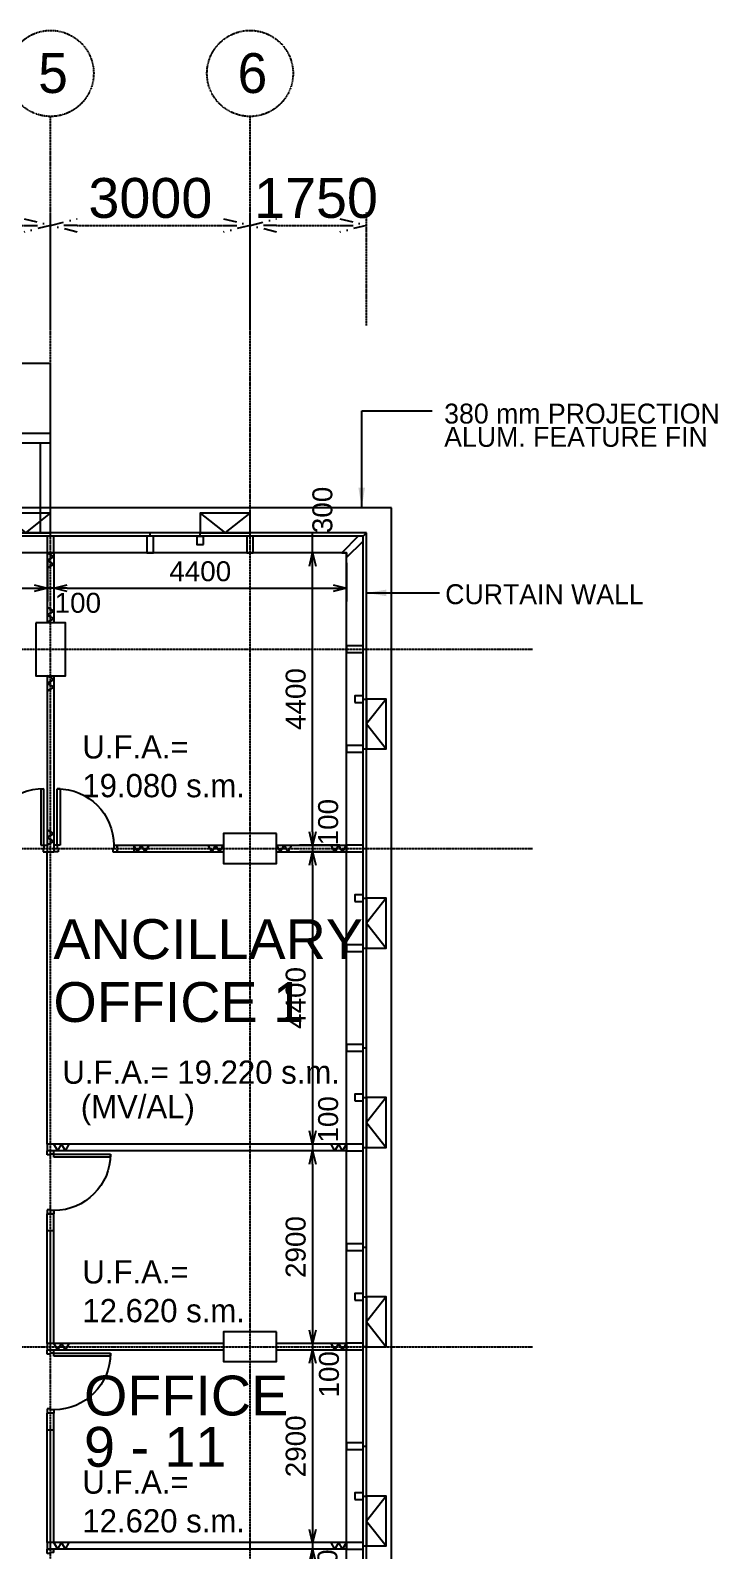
# Model space of a CAD drawing. Header units: millimetres. Extents: x 493 to 50177, y 313 to 55316.
# Drawn here: x 37985 to 48323, y 29615 to 52502 of the extents above; entities that cross this region are included whole.
import ezdxf

# ---------------------------------------------------------------- set-up
doc = ezdxf.new("R2010")
doc.units = ezdxf.units.MM
doc.linetypes.add('DASHDOT', pattern=[1, 0.5, -0.25, 0, -0.25])
doc.layers.get('0').update_dxf_attribs({"color": 8})
doc.layers.get('Defpoints').update_dxf_attribs({"color": 8})
for name, color, linetype in [('DLN020__', 8, 'DASHDOT'), ('DLN030', 8, 'Continuous'), ('DLN040__', 8, 'Continuous'), ('DLN041_1', 8, 'Continuous'), ('DLN061__1', 8, 'Continuous'), ('DLN210__', 8, 'Continuous'), ('DLN220__', 8, 'Continuous'), ('DLN280__', 8, 'Continuous'), ('DLN314__', 8, 'Continuous'), ('DLN324__', 8, 'Continuous'), ('DLN325__', 8, 'Continuous'), ('FITDOOR', 8, 'Continuous')]:
    doc.layers.add(name, color=color, linetype=linetype)
doc.styles.add('SWIS721LT450', font='swissl.ttf')
doc.styles.add('SWIS721LT750', font='swissl.ttf')
doc.styles.add('test_IAS_STRUCTURE$0$A_IAS_GRID$0$Standard', font='txt')
doc.dimstyles.new('INTDIM', dxfattribs={"dimscale": 200, "dimtxt": 2.25, "dimasz": 1.5, "dimexe": 1, "dimexo": 0, "dimgap": 1, "dimtad": 1, "dimdec": 0, "dimrnd": 1, "dimzin": 1, "dimdsep": 46, "dimtxsty": 'SWIS721LT450', "dimcen": 1, "dimclrd": 256, "dimclre": 256, "dimclrt": 256, "dimaunit": 1, "dimadec": 3, "dimazin": 0, "dimtfac": 1, "dimtdec": 0, "dimtix": 1, "dimtmove": 2, "dimatfit": 0, "dimfxl": 1, "dimtolj": 1, "dimtzin": 0, "dimarcsym": 0})

# ---------------------------------------------------------------- blocks, each defined once
blk = doc.blocks.new('DIMARR')
for p, q in [((-1, 0.25), (0, 0)), ((-1, 0), (0, 0)), ((0, 0), (-1, -0.25))]:
    blk.add_line(p, q)
blk = doc.blocks.new('*D233')
at = {"layer": 'Defpoints', "color": 0, "transparency": 16777216}
for p in [(38289, 49566), (29289, 47858), (38289, 47858)]:
    blk.add_point(p, dxfattribs=at)
at = {"layer": 'DLN020__', "lineweight": -2, "transparency": 16777216}
for p, q in [((29289, 48058), (29289, 49766)), ((38289, 48058), (38289, 49766)), ((29689, 49566), (37889, 49566))]:
    blk.add_line(p, q, dxfattribs=at)
at = {"layer": 'DLN020__', "lineweight": -2, "transparency": 16777216, "xscale": 400, "yscale": 400, "zscale": 400, "rotation": 180}
blk.add_blockref('DIMARR', (29289, 49566), dxfattribs=at)
at = {"layer": 'DLN020__', "lineweight": -2, "transparency": 16777216, "xscale": 400, "yscale": 400, "zscale": 400}
blk.add_blockref('DIMARR', (38289, 49566), dxfattribs=at)
at = {"layer": 'DLN020__', "transparency": 16777216, "insert": (33789, 49975), "char_height": 600, "attachment_point": 5, "style": 'SWIS721LT450'}
blk.add_mtext('\\A1;9000', dxfattribs=at)
blk = doc.blocks.new('*D234')
at = {"layer": 'Defpoints', "color": 0, "transparency": 16777216}
for p in [(41289, 49566), (38289, 47858), (41289, 47858)]:
    blk.add_point(p, dxfattribs=at)
at = {"layer": 'DLN020__', "lineweight": -2, "transparency": 16777216}
for p, q in [((38289, 48058), (38289, 49766)), ((41289, 48058), (41289, 49766)), ((38689, 49566), (40889, 49566))]:
    blk.add_line(p, q, dxfattribs=at)
at = {"layer": 'DLN020__', "lineweight": -2, "transparency": 16777216, "xscale": 400, "yscale": 400, "zscale": 400, "rotation": 180}
blk.add_blockref('DIMARR', (38289, 49566), dxfattribs=at)
at = {"layer": 'DLN020__', "lineweight": -2, "transparency": 16777216, "xscale": 400, "yscale": 400, "zscale": 400}
blk.add_blockref('DIMARR', (41289, 49566), dxfattribs=at)
at = {"layer": 'DLN020__', "transparency": 16777216, "insert": (39789, 49975), "char_height": 600, "attachment_point": 5, "style": 'SWIS721LT450'}
blk.add_mtext('\\A1;3000', dxfattribs=at)
blk = doc.blocks.new('*D241')
at = {"layer": 'Defpoints', "color": 0, "transparency": 16777216}
for p in [(43039, 49566), (41289, 47858), (43039, 47858)]:
    blk.add_point(p, dxfattribs=at)
at = {"layer": 'DLN020__', "lineweight": -2, "transparency": 16777216}
for p, q in [((41289, 48058), (41289, 49766)), ((43039, 48058), (43039, 49766)), ((41689, 49566), (42639, 49566))]:
    blk.add_line(p, q, dxfattribs=at)
at = {"layer": 'DLN020__', "lineweight": -2, "transparency": 16777216, "xscale": 400, "yscale": 400, "zscale": 400, "rotation": 180}
blk.add_blockref('DIMARR', (41289, 49566), dxfattribs=at)
at = {"layer": 'DLN020__', "lineweight": -2, "transparency": 16777216, "xscale": 400, "yscale": 400, "zscale": 400}
blk.add_blockref('DIMARR', (43039, 49566), dxfattribs=at)
at = {"layer": 'DLN020__', "transparency": 16777216, "insert": (42281, 49975), "char_height": 600, "attachment_point": 5, "style": 'SWIS721LT450'}
blk.add_mtext('\\A1;1750', dxfattribs=at)
blk = doc.blocks.new('DR1CR2')
at = {"layer": 'FITDOOR'}
for p, q in [((-50, 0), (-50, -50)), ((-50, 0), (0, 0)), ((0, 0), (0, -25)), ((-62.5, -50), (-50, -50)), ((-62.5, -50), (-62.5, -100)), ((-62.5, -100), (0, -100)), ((-12, -25), (0, -25)), ((-12, -75), (0, -75)), ((0, -75), (0, -100))]:
    blk.add_line(p, q, dxfattribs=at)
blk = doc.blocks.new('DR1AD')
at = {"layer": 'FITDOOR'}
for p, q in [((-45, 1), (0, 1)), ((-45, 1), (-45, 0)), ((0, 0), (0, 1)), ((-45, 0), (0, 0))]:
    blk.add_line(p, q, dxfattribs=at)
blk = doc.blocks.new('DR1AM')
at = {"layer": 'FITDOOR'}
blk.add_arc((0, 0), 1, 90, 180, dxfattribs=at)
blk = doc.blocks.new('DR1CL2')
at = {"layer": 'FITDOOR'}
for p, q in [((50, 0), (0, 0)), ((0, 0), (0, -25)), ((50, 0), (50, -50)), ((12, -25), (0, -25)), ((0, -75), (0, -100)), ((12, -75), (0, -75)), ((62.5, -100), (0, -100)), ((62.5, -50), (50, -50)), ((62.5, -50), (62.5, -100))]:
    blk.add_line(p, q, dxfattribs=at)
blk = doc.blocks.new('*D269')
at = {"layer": 'Defpoints', "color": 0, "transparency": 16777216}
for p in [(35339, 44685), (38239, 44685), (38239, 44103)]:
    blk.add_point(p, dxfattribs=at)
at = {"layer": 'DLN030', "lineweight": -2, "transparency": 16777216}
for p, q in [((35339, 44485), (35339, 43903)), ((38239, 44485), (38239, 43903)), ((35539, 44103), (38039, 44103))]:
    blk.add_line(p, q, dxfattribs=at)
at = {"layer": 'DLN030', "lineweight": -2, "transparency": 16777216, "xscale": 200, "yscale": 200, "zscale": 200, "rotation": 180}
blk.add_blockref('DIMARR', (35339, 44103), dxfattribs=at)
at = {"layer": 'DLN030', "lineweight": -2, "transparency": 16777216, "xscale": 200, "yscale": 200, "zscale": 200}
blk.add_blockref('DIMARR', (38239, 44103), dxfattribs=at)
at = {"layer": 'DLN030', "transparency": 16777216, "insert": (36789, 44357), "char_height": 300, "attachment_point": 5, "style": 'SWIS721LT450'}
blk.add_mtext('\\A1;2900', dxfattribs=at)
blk = doc.blocks.new('*D270')
at = {"layer": 'Defpoints', "color": 0, "transparency": 16777216}
for p in [(38239, 44685), (38339, 44685), (38239, 44103)]:
    blk.add_point(p, dxfattribs=at)
at = {"layer": 'DLN030', "lineweight": -2, "transparency": 16777216}
for p, q in [((38239, 44485), (38239, 43903)), ((38339, 44485), (38339, 43903)), ((38339, 44103), (38239, 44103))]:
    blk.add_line(p, q, dxfattribs=at)
at = {"layer": 'DLN030', "transparency": 16777216, "insert": (38698, 43882), "char_height": 300, "attachment_point": 5, "style": 'SWIS721LT450'}
blk.add_mtext('\\A1;100', dxfattribs=at)
blk = doc.blocks.new('*D271')
at = {"layer": 'Defpoints', "color": 0, "transparency": 16777216}
for p in [(38339, 44685), (42739, 44685), (42739, 44103)]:
    blk.add_point(p, dxfattribs=at)
at = {"layer": 'DLN030', "lineweight": -2, "transparency": 16777216}
for p, q in [((38339, 44485), (38339, 43903)), ((42739, 44485), (42739, 43903)), ((38539, 44103), (42539, 44103))]:
    blk.add_line(p, q, dxfattribs=at)
at = {"layer": 'DLN030', "lineweight": -2, "transparency": 16777216, "xscale": 200, "yscale": 200, "zscale": 200, "rotation": 180}
blk.add_blockref('DIMARR', (38339, 44103), dxfattribs=at)
at = {"layer": 'DLN030', "lineweight": -2, "transparency": 16777216, "xscale": 200, "yscale": 200, "zscale": 200}
blk.add_blockref('DIMARR', (42739, 44103), dxfattribs=at)
at = {"layer": 'DLN030', "transparency": 16777216, "insert": (40539, 44357), "char_height": 300, "attachment_point": 5, "style": 'SWIS721LT450'}
blk.add_mtext('\\A1;4400', dxfattribs=at)
blk = doc.blocks.new('*D272')
at = {"layer": 'Defpoints', "color": 0, "transparency": 16777216}
for p in [(42231, 40135), (42805, 40235), (42805, 40135)]:
    blk.add_point(p, dxfattribs=at)
at = {"layer": 'DLN030', "lineweight": -2, "transparency": 16777216}
for p, q in [((42605, 40235), (42031, 40235)), ((42605, 40135), (42031, 40135)), ((42231, 40235), (42231, 40135))]:
    blk.add_line(p, q, dxfattribs=at)
at = {"layer": 'DLN030', "transparency": 16777216, "insert": (42465, 40582), "char_height": 300, "attachment_point": 5, "rotation": 90, "style": 'SWIS721LT450'}
blk.add_mtext('\\A1;100', dxfattribs=at)
blk = doc.blocks.new('*D273')
at = {"layer": 'Defpoints', "color": 0, "transparency": 16777216}
for p in [(42805, 40135), (42231, 35735), (42805, 35735)]:
    blk.add_point(p, dxfattribs=at)
at = {"layer": 'DLN030', "lineweight": -2, "transparency": 16777216}
for p, q in [((42605, 40135), (42031, 40135)), ((42231, 39935), (42231, 35935)), ((42605, 35735), (42031, 35735))]:
    blk.add_line(p, q, dxfattribs=at)
at = {"layer": 'DLN030', "lineweight": -2, "transparency": 16777216, "xscale": 200, "yscale": 200, "zscale": 200}
for p, rotation in [((42231, 40135), 90), ((42231, 35735), 270)]:
    blk.add_blockref('DIMARR', p, dxfattribs=dict(at, rotation=rotation))
at = {"layer": 'DLN030', "transparency": 16777216, "insert": (41977, 37935), "char_height": 300, "attachment_point": 5, "rotation": 90, "style": 'SWIS721LT450'}
blk.add_mtext('\\A1;4400', dxfattribs=at)
blk = doc.blocks.new('*D274')
at = {"layer": 'Defpoints', "color": 0, "transparency": 16777216}
for p in [(42805, 35735), (42231, 35635), (42805, 35635)]:
    blk.add_point(p, dxfattribs=at)
at = {"layer": 'DLN030', "lineweight": -2, "transparency": 16777216}
for p, q in [((42605, 35735), (42031, 35735)), ((42231, 35735), (42231, 35635)), ((42605, 35635), (42031, 35635))]:
    blk.add_line(p, q, dxfattribs=at)
at = {"layer": 'DLN030', "transparency": 16777216, "insert": (42465, 36107), "char_height": 300, "attachment_point": 5, "rotation": 90, "style": 'SWIS721LT450'}
blk.add_mtext('\\A1;100', dxfattribs=at)
blk = doc.blocks.new('*D275')
at = {"layer": 'Defpoints', "color": 0, "transparency": 16777216}
for p in [(42805, 35635), (42231, 32735), (42805, 32735)]:
    blk.add_point(p, dxfattribs=at)
at = {"layer": 'DLN030', "lineweight": -2, "transparency": 16777216}
for p, q in [((42605, 35635), (42031, 35635)), ((42231, 35435), (42231, 32935)), ((42605, 32735), (42031, 32735))]:
    blk.add_line(p, q, dxfattribs=at)
at = {"layer": 'DLN030', "lineweight": -2, "transparency": 16777216, "xscale": 200, "yscale": 200, "zscale": 200}
for p, rotation in [((42231, 35635), 90), ((42231, 32735), 270)]:
    blk.add_blockref('DIMARR', p, dxfattribs=dict(at, rotation=rotation))
at = {"layer": 'DLN030', "transparency": 16777216, "insert": (41977, 34185), "char_height": 300, "attachment_point": 5, "rotation": 90, "style": 'SWIS721LT450'}
blk.add_mtext('\\A1;2900', dxfattribs=at)
blk = doc.blocks.new('*D276')
at = {"layer": 'Defpoints', "color": 0, "transparency": 16777216}
for p in [(42805, 32735), (42231, 32635), (42805, 32635)]:
    blk.add_point(p, dxfattribs=at)
at = {"layer": 'DLN030', "lineweight": -2, "transparency": 16777216}
for p, q in [((42605, 32735), (42031, 32735)), ((42231, 32735), (42231, 32635)), ((42605, 32635), (42031, 32635))]:
    blk.add_line(p, q, dxfattribs=at)
at = {"layer": 'DLN030', "transparency": 16777216, "insert": (42478, 32269), "char_height": 300, "attachment_point": 5, "rotation": 90, "style": 'SWIS721LT450'}
blk.add_mtext('\\A1;100', dxfattribs=at)
blk = doc.blocks.new('*D277')
at = {"layer": 'Defpoints', "color": 0, "transparency": 16777216}
for p in [(42805, 32635), (42231, 29735), (42805, 29735)]:
    blk.add_point(p, dxfattribs=at)
at = {"layer": 'DLN030', "lineweight": -2, "transparency": 16777216}
for p, q in [((42605, 32635), (42031, 32635)), ((42231, 32435), (42231, 29935)), ((42605, 29735), (42031, 29735))]:
    blk.add_line(p, q, dxfattribs=at)
at = {"layer": 'DLN030', "lineweight": -2, "transparency": 16777216, "xscale": 200, "yscale": 200, "zscale": 200}
for p, rotation in [((42231, 32635), 90), ((42231, 29735), 270)]:
    blk.add_blockref('DIMARR', p, dxfattribs=dict(at, rotation=rotation))
at = {"layer": 'DLN030', "transparency": 16777216, "insert": (41977, 31185), "char_height": 300, "attachment_point": 5, "rotation": 90, "style": 'SWIS721LT450'}
blk.add_mtext('\\A1;2900', dxfattribs=at)
blk = doc.blocks.new('*D278')
at = {"layer": 'Defpoints', "color": 0, "transparency": 16777216}
for p in [(42231, 29635), (42805, 29735), (42805, 29635)]:
    blk.add_point(p, dxfattribs=at)
at = {"layer": 'DLN030', "lineweight": -2, "transparency": 16777216}
for p, q in [((42605, 29735), (42031, 29735)), ((42605, 29635), (42031, 29635)), ((42231, 29735), (42231, 29635))]:
    blk.add_line(p, q, dxfattribs=at)
at = {"layer": 'DLN030', "transparency": 16777216, "insert": (42455, 29284), "char_height": 300, "attachment_point": 5, "rotation": 90, "style": 'SWIS721LT450'}
blk.add_mtext('\\A1;100', dxfattribs=at)
blk = doc.blocks.new('*D279')
at = {"layer": 'Defpoints', "color": 0, "transparency": 16777216}
for p in [(42805, 29635), (42231, 25871), (42805, 25871)]:
    blk.add_point(p, dxfattribs=at)
at = {"layer": 'DLN030', "lineweight": -2, "transparency": 16777216}
for p, q in [((42605, 29635), (42031, 29635)), ((42231, 29435), (42231, 26071)), ((42605, 25871), (42031, 25871))]:
    blk.add_line(p, q, dxfattribs=at)
at = {"layer": 'DLN030', "lineweight": -2, "transparency": 16777216, "xscale": 200, "yscale": 200, "zscale": 200}
for p, rotation in [((42231, 29635), 90), ((42231, 25871), 270)]:
    blk.add_blockref('DIMARR', p, dxfattribs=dict(at, rotation=rotation))
at = {"layer": 'DLN030', "transparency": 16777216, "insert": (41977, 27753), "char_height": 300, "attachment_point": 5, "rotation": 90, "style": 'SWIS721LT450'}
blk.add_mtext('\\A1;3764', dxfattribs=at)
blk = doc.blocks.new('*D320')
at = {"layer": 'Defpoints', "color": 0, "transparency": 16777216}
for p in [(42231, 44635), (42741, 44635), (42839, 40235)]:
    blk.add_point(p, dxfattribs=at)
at = {"layer": 'DLN030', "lineweight": -2, "transparency": 16777216}
for p, q in [((42541, 44635), (42031, 44635)), ((42231, 40435), (42231, 44435)), ((42639, 40235), (42031, 40235))]:
    blk.add_line(p, q, dxfattribs=at)
at = {"layer": 'DLN030', "lineweight": -2, "transparency": 16777216, "xscale": 200, "yscale": 200, "zscale": 200}
for p, rotation in [((42231, 44635), 90), ((42231, 40235), 270)]:
    blk.add_blockref('DIMARR', p, dxfattribs=dict(at, rotation=rotation))
at = {"layer": 'DLN030', "transparency": 16777216, "insert": (41977, 42435), "char_height": 300, "attachment_point": 5, "rotation": 90, "style": 'SWIS721LT450'}
blk.add_mtext('\\A1;4400', dxfattribs=at)
blk = doc.blocks.new('*D321')
at = {"layer": 'Defpoints', "color": 0, "transparency": 16777216}
for p in [(42231, 44935), (42739, 44935), (42739, 44635)]:
    blk.add_point(p, dxfattribs=at)
at = {"layer": 'DLN030', "lineweight": -2, "transparency": 16777216}
for p, q in [((42539, 44935), (42031, 44935)), ((42231, 44635), (42231, 44935)), ((42539, 44635), (42031, 44635))]:
    blk.add_line(p, q, dxfattribs=at)
at = {"layer": 'DLN030', "transparency": 16777216, "insert": (42379, 45282), "char_height": 300, "attachment_point": 5, "rotation": 90, "style": 'SWIS721LT450'}
blk.add_mtext('\\A1;300', dxfattribs=at)
blk = doc.blocks.new('A$C75032E79')
at = {"layer": 'DLN314__', "ltscale": 0.05}
blk.add_lwpolyline([(-750, 0), (0, 0), (0, 300), (-750, 300)], close=True, dxfattribs=at)
blk.add_lwpolyline([(-750, 300), (-375, 0), (0, 300)], dxfattribs=at)
blk = doc.blocks.new('MAGENTA')
at = {"layer": 'DLN314__'}
blk.add_line((-212508, -468222), (-212508, -468172), dxfattribs=at)
blk.add_lwpolyline([(-212458, -468472), (-212458, -468222), (-212558, -468222), (-212558, -468472)], close=True, dxfattribs=at)
blk = doc.blocks.new('MAGETA-2')
at = {"layer": 'DLN314__'}
blk.add_line((-211908, -468637), (-211908, -468587), dxfattribs=at)
blk.add_lwpolyline([(-211858, -468762), (-211858, -468637), (-211958, -468637), (-211958, -468762)], close=True, dxfattribs=at)
blk = doc.blocks.new('MAGENTA-3')
at = {"layer": 'DLN314__'}
blk.add_line((-214208, -468222), (-214258, -468172), dxfattribs=at)
blk.add_lwpolyline([(-213958, -468543), (-213958, -468472), (-213887, -468472), (-214137, -468222), (-214208, -468222), (-214208, -468293)], close=True, dxfattribs=at)
blk = doc.blocks.new('w')
at = {"layer": 'DLN061__1'}
for p, q in [((-380707, -515975), (-380854, -515719)), ((-380707, -515975), (-380559, -515719)), ((-380411, -515975), (-380559, -515719)), ((-380411, -515975), (-380263, -515719))]:
    blk.add_line(p, q, dxfattribs=at)

msp = doc.modelspace()

# ---------------------------------------------------------------- linework, layer by layer
at = {"layer": 'DLN020__'}
for p, q in [((38288.6, 5956.3), (38288.6, 51206.3)), ((41288.6, 5956.3), (41288.6, 51206.3)), ((1788.6, 43185), (45540.1, 43185)), ((1788.6, 40185), (45540.1, 40185)), ((1788.6, 32685), (45540.1, 32685))]:
    msp.add_line(p, q, dxfattribs=at)
for centre in [(38288.6, 51853.9), (41288.6, 51853.9)]:
    msp.add_circle(centre, 647.6, dxfattribs=at)
at = {"layer": 'DLN210__'}
for p, q in [((38288.6, 46435), (26522.8, 46435)), ((38138.6, 44935), (38138.6, 46285))]:
    msp.add_line(p, q, dxfattribs=at)
for points in [[(38288.6, 44935), (38288.6, 47485), (26728.6, 47485)], [(38288.6, 46285), (26493.4, 46285)]]:
    msp.add_lwpolyline(points, dxfattribs=at)
at = {"layer": 'DLN220__'}
for p, q in [((38238.6, 44635), (38238.6, 43585)), ((38338.6, 44635), (38338.6, 43585)), ((38238.6, 42785), (38238.6, 40135)), ((38338.6, 42785), (38338.6, 40135)), ((38238.6, 40135), (38338.6, 40135)), ((38238.6, 40135), (38338.6, 40135)), ((39288.6, 40235), (40888.6, 40235)), ((39288.6, 40235), (39288.6, 40135)), ((39288.6, 40135), (40888.6, 40135)), ((39538.6, 40235), (39538.6, 40135)), ((41688.6, 40235), (42738.6, 40235)), ((41688.6, 40135), (42738.6, 40135)), ((38238.6, 35735), (38238.6, 35635)), ((42738.6, 35735), (38238.6, 35735)), ((42738.6, 35635), (38238.6, 35635)), ((38338.6, 34685), (38238.6, 34685)), ((38338.6, 34685), (38238.6, 34685)), ((38238.6, 34685), (38338.6, 34685)), ((38238.6, 34435), (38238.6, 34685)), ((38238.6, 34685), (38338.6, 34685)), ((38338.6, 34435), (38338.6, 34685)), ((38238.6, 34435), (38338.6, 34435)), ((38238.6, 32735), (38238.6, 32635)), ((40888.6, 32735), (38238.6, 32735)), ((42738.6, 32735), (41688.6, 32735)), ((40888.6, 32635), (38238.6, 32635)), ((42738.6, 32635), (41688.6, 32635)), ((38338.6, 31685), (38238.6, 31685)), ((38338.6, 31685), (38238.6, 31685)), ((38238.6, 31435), (38238.6, 31685)), ((38338.6, 31435), (38338.6, 31685)), ((38238.6, 31435), (38338.6, 31435)), ((38238.6, 29735), (38238.6, 29635)), ((42738.6, 29735), (38238.6, 29735)), ((42738.6, 29635), (38238.6, 29635))]:
    msp.add_line(p, q, dxfattribs=at)
at = {"layer": 'DLN220__', "ltscale": 0.05}
msp.add_line((38238.6, 35735), (38238.6, 40135), dxfattribs=at)
at = {"layer": 'DLN280__'}
for points in [[(38063.6, 43585), (38063.6, 42785), (38513.6, 42785), (38513.6, 43585)], [(41688.6, 40410), (40888.6, 40410), (40888.6, 39960), (41688.6, 39960)], [(41688.6, 32910), (40888.6, 32910), (40888.6, 32460), (41688.6, 32460)]]:
    msp.add_lwpolyline(points, close=True, dxfattribs=at)
at = {"layer": 'DLN314__'}
for p, q in [((43418.6, 45315), (26303.2, 45315)), ((43418.6, 25665.8), (43418.6, 45315)), ((42988.6, 44885), (26218.8, 44885)), ((43038.6, 44935), (26228.6, 44935)), ((42988.6, 25800.7), (42988.6, 44885)), ((43038.6, 25785), (43038.6, 44935)), ((42738.6, 44635), (26169.8, 44635)), ((42738.6, 25879.1), (42738.6, 44635))]:
    msp.add_line(p, q, dxfattribs=at)
at = {"layer": 'DLN324__'}
for p, q in [((38238.6, 32735), (38238.6, 34435)), ((38288.6, 32735), (38288.6, 34435)), ((38338.6, 32735), (38338.6, 34435)), ((38238.6, 29735), (38238.6, 31435)), ((38288.6, 29735), (38288.6, 31435)), ((38338.6, 29735), (38338.6, 31435))]:
    msp.add_line(p, q, dxfattribs=at)

# ---------------------------------------------------------------- block references
at = {"layer": 'DLN061__1', "xscale": 0.390625, "yscale": 0.390625, "zscale": 0.390625, "rotation": 90}
for p in [(-163214.3, 193175.3), (-163214.3, 192356.3), (-163214.3, 191325.3), (-163214.3, 189006.3)]:
    msp.add_blockref('w', p, dxfattribs=at)
at = {"layer": 'DLN061__1', "xscale": 0.390625, "yscale": 0.390625, "zscale": 0.390625}
for p in [(188309.9, 241687.9), (189429, 241687.9), (190459.9, 241687.9), (191279, 241687.9), (187109.9, 237187.9), (191279, 237187.9), (187109.9, 234187.9), (191279, 234187.9), (187109.9, 231187.9), (191279, 231187.9)]:
    msp.add_blockref('w', p, dxfattribs=at)
at = {"layer": 'DLN314__', "ltscale": 0.05}
for p in [(38288.6, 44935), (41288.6, 44935)]:
    msp.add_blockref('A$C75032E79', p, dxfattribs=at)
at = {"layer": 'DLN314__'}
for name, p in [('MAGENTA', (250796.2, 513107)), ('MAGENTA', (252296.2, 513107)), ('MAGETA-2', (252446.4, 513521.8)), ('MAGENTA', (253796.2, 513107))]:
    msp.add_blockref(name, p, dxfattribs=at)
for name, p, rotation in [('MAGENTA-3', (511210.6, -169322.5), 269.9999999518084), ('MAGENTA', (511210.6, -169322.5), 270), ('MAGETA-2', (511625.5, -169472.8), 270), ('MAGENTA', (511210.6, -170822.5), 270), ('MAGENTA', (511210.6, -172322.5), 270), ('MAGETA-2', (511625.5, -172472.8), 270), ('MAGENTA', (511210.6, -173822.5), 270), ('MAGENTA', (511210.6, -175322.5), 270), ('MAGETA-2', (511625.5, -175472.8), 270), ('MAGENTA', (511210.6, -176822.5), 270), ('MAGENTA', (511210.6, -178322.5), 270), ('MAGETA-2', (511625.5, -178472.8), 270), ('MAGENTA', (511210.6, -179822.5), 270), ('MAGENTA', (511210.6, -181322.5), 270), ('MAGETA-2', (511625.5, -181472.8), 270), ('MAGENTA', (511210.6, -182822.5), 270)]:
    msp.add_blockref(name, p, dxfattribs=dict(at, rotation=rotation))
at = {"layer": 'DLN314__', "ltscale": 0.05, "rotation": 270}
for p in [(43038.6, 41685), (43038.6, 38685), (43038.6, 35685), (43038.6, 32685), (43038.6, 29685)]:
    msp.add_blockref('A$C75032E79', p, dxfattribs=at)
at = {"layer": 'DLN325__', "yscale": 850, "zscale": 850}
for p, xscale in [((38188.6, 40235), 850), ((38388.6, 40235), -850)]:
    msp.add_blockref('DR1AM', p, dxfattribs=dict(at, xscale=xscale))
at = {"layer": 'DLN325__', "yscale": 850}
msp.add_blockref('DR1AD', (38188.6, 40235), dxfattribs=at)
at = {"layer": 'DLN325__', "xscale": -1, "yscale": 850}
msp.add_blockref('DR1AD', (38388.6, 40235), dxfattribs=at)
at = {"layer": 'DLN325__'}
msp.add_blockref('DR1CR2', (38238.6, 40235), dxfattribs=at)
at = {"layer": 'DLN325__', "xscale": -1}
for name, p in [('DR1CR2', (38338.6, 40235)), ('DR1CL2', (39288.6, 40235))]:
    msp.add_blockref(name, p, dxfattribs=at)
at = {"layer": 'DLN325__', "xscale": -1, "rotation": 270}
for name, p in [('DR1CR2', (38338.6, 35635)), ('DR1CL2', (38338.6, 34685)), ('DR1CR2', (38338.6, 32635)), ('DR1CL2', (38338.6, 31685)), ('DR1CR2', (38338.6, 29635))]:
    msp.add_blockref(name, p, dxfattribs=at)
at = {"layer": 'DLN325__', "xscale": -1, "yscale": 850, "rotation": 270}
for p in [(38338.6, 35585), (38338.6, 32585)]:
    msp.add_blockref('DR1AD', p, dxfattribs=at)
at = {"layer": 'DLN325__', "xscale": -850, "yscale": 850, "zscale": 850, "rotation": 270.0000000000078}
for p in [(38338.6, 35585), (38338.6, 32585)]:
    msp.add_blockref('DR1AM', p, dxfattribs=at)

# ---------------------------------------------------------------- texts
at = {"layer": 'DLN020__', "char_height": 600, "width": 17069.008, "attachment_point": 1, "style": 'test_IAS_STRUCTURE$0$A_IAS_GRID$0$Standard'}
for s, insert in [('5', (38101.9, 52159.2)), ('6', (41101.9, 52159.2))]:
    msp.add_mtext(s, dxfattribs=dict(at, insert=insert))
at = {"layer": 'DLN040__', "char_height": 300, "width": 4867.131, "attachment_point": 7, "line_spacing_factor": 0.7, "style": 'SWIS721LT750'}
for s, insert in [('{\\fUnivers|b0|i0|c0|p34;380 mm PROJECTION ALUM. FEATURE FIN}', (44209.7, 46228.4)), ('{\\fUnivers|b0|i0|c0|p34;CURTAIN WALL}', (44225, 43859.3))]:
    msp.add_mtext(s, dxfattribs=dict(at, insert=insert))
at = {"layer": 'DLN041_1', "style": 'SWIS721LT750'}
for s, p in [('ANCILLARY', (38330.6, 38521.1)), ('OFFICE 1', (38330.6, 37573.5)), ('OFFICE', (38790.5, 31649.4)), ('9 - 11', (38790.5, 30877.5))]:
    msp.add_text(s, height=600, dxfattribs=at).set_placement(p)
at = {"layer": 'DLN041_1', "char_height": 350, "attachment_point": 7, "style": 'SWIS721LT750'}
for s, insert, width in [('{\\fUnivers|b0|i0|c0|p34;U.F.A.= \\P19.080 s.m.}', (38766, 40951.9), 3069.175), ('{\\fUnivers|b0|i0|c0|p34;U.F.A.= 19.220 s.m.}', (38465.9, 36638.4), 7280.208), ('{\\fUnivers|b0|i0|c0|p34;(MV/AL)}', (38742.3, 36018.9), 9007.441), ('{\\fUnivers|b0|i0|c0|p34;U.F.A.= \\P12.620 s.m.}', (38766, 33047.9), 3069.175), ('{\\fUnivers|b0|i0|c0|p34;U.F.A.= \\P12.620 s.m.}', (38766, 29883.5), 3069.175)]:
    msp.add_mtext(s, dxfattribs=dict(at, insert=insert, width=width))

# ---------------------------------------------------------------- dimensions: what is measured, and where the dimension line sits
at = {"layer": 'DLN020__'}
for base, p1, p2, picture, middle in [((38288.6, 49566.3), (29288.6, 47858.1), (38288.6, 47858.1), '*D233', (33788.6, 49974.6)), ((41288.6, 49566.3), (38288.6, 47858.1), (41288.6, 47858.1), '*D234', (39788.6, 49974.6))]:
    dim = msp.add_linear_dim(base=base, p1=p1, p2=p2, angle=360, dimstyle='INTDIM', override={"dimscale": 1, "dimtxt": 600, "dimasz": 400, "dimexe": 200, "dimexo": 200, "dimgap": 100, "dimrnd": 0, "dimzin": 0, "dimblk": 'DIMARR', "dimcen": 200, "dimclrt": 256}, dxfattribs=at)
    dim.commit()
    dim.dimension.update_dxf_attribs({"geometry": picture, "text_midpoint": middle})
dim = msp.add_linear_dim(base=(43038.6, 49566.3), p1=(41288.6, 47858.1), p2=(43038.6, 47858.1), angle=360, dimstyle='INTDIM', override={"dimscale": 1, "dimtxt": 600, "dimasz": 400, "dimexe": 200, "dimexo": 200, "dimgap": 100, "dimrnd": 0, "dimzin": 0, "dimblk": 'DIMARR', "dimcen": 200, "dimclrt": 256}, dxfattribs=at)
dim.commit()
dim.dimension.update_dxf_attribs({"geometry": '*D241', "text_midpoint": (42281.2, 49974.6), "dimtype": 160})
at = {"layer": 'DLN030'}
for base, p1, p2, angle, picture, middle in [((42231.2, 44935), (42738.6, 44635), (42738.6, 44935), 90, '*D321', (42378.9, 45281.6)), ((38238.6, 44103), (38338.6, 44685), (38238.6, 44685), 180, '*D270', (38697.7, 43882)), ((42231.2, 40135), (42804.5, 40235), (42804.5, 40135), 90, '*D272', (42464.8, 40581.8)), ((42231.2, 35635), (42804.5, 35735), (42804.5, 35635), 90, '*D274', (42464.6, 36107.1)), ((42231.2, 32635), (42804.5, 32735), (42804.5, 32635), 90, '*D276', (42478, 32269)), ((42231.2, 29635), (42804.5, 29735), (42804.5, 29635), 90, '*D278', (42454.9, 29283.8))]:
    dim = msp.add_linear_dim(base=base, p1=p1, p2=p2, angle=angle, dimstyle='INTDIM', override={"dimscale": 1, "dimtxt": 300, "dimasz": 200, "dimexe": 200, "dimexo": 200, "dimgap": 100, "dimrnd": 0, "dimzin": 0, "dimblk": 'DIMARR', "dimcen": 200, "dimclrt": 256}, dxfattribs=at)
    dim.commit()
    dim.dimension.update_dxf_attribs({"geometry": picture, "text_midpoint": middle, "dimtype": 160})
for base, p1, p2, picture, middle in [((38238.6, 44103), (35338.6, 44685), (38238.6, 44685), '*D269', (36788.6, 44357.1)), ((42738.6, 44103), (38338.6, 44685), (42738.6, 44685), '*D271', (40538.6, 44357.1))]:
    dim = msp.add_linear_dim(base=base, p1=p1, p2=p2, dimstyle='INTDIM', override={"dimscale": 1, "dimtxt": 300, "dimasz": 200, "dimexe": 200, "dimexo": 200, "dimgap": 100, "dimrnd": 0, "dimzin": 0, "dimblk": 'DIMARR', "dimcen": 200, "dimclrt": 256}, dxfattribs=at)
    dim.commit()
    dim.dimension.update_dxf_attribs({"geometry": picture, "text_midpoint": middle})
for base, p1, p2, picture, middle in [((42231.2, 44635), (42838.6, 40235), (42740.9, 44635), '*D320', (41977.1, 42435)), ((42231.2, 35735), (42804.5, 40135), (42804.5, 35735), '*D273', (41977.1, 37935)), ((42231.2, 32735), (42804.5, 35635), (42804.5, 32735), '*D275', (41977.1, 34185)), ((42231.2, 29735), (42804.5, 32635), (42804.5, 29735), '*D277', (41977.1, 31185)), ((42231.2, 25871.3), (42804.5, 29635), (42804.5, 25871.3), '*D279', (41977.1, 27753.1))]:
    dim = msp.add_linear_dim(base=base, p1=p1, p2=p2, angle=90, dimstyle='INTDIM', override={"dimscale": 1, "dimtxt": 300, "dimasz": 200, "dimexe": 200, "dimexo": 200, "dimgap": 100, "dimrnd": 0, "dimzin": 0, "dimblk": 'DIMARR', "dimcen": 200, "dimclrt": 256}, dxfattribs=at)
    dim.commit()
    dim.dimension.update_dxf_attribs({"geometry": picture, "text_midpoint": middle})

# ---------------------------------------------------------------- leaders
at = {"layer": 'DLN040__'}
for points, override in [([(42968.9, 45315), (42968.9, 46775.2), (44030.7, 46775.2)], {"dimgap": 1, "dimtad": 0}), ([(43038.6, 44033), (44137, 44033)], {"dimtad": 0})]:
    msp.add_leader(points, dimstyle='INTDIM', override=override, dxfattribs=at)

doc.saveas('drawing.dxf')
